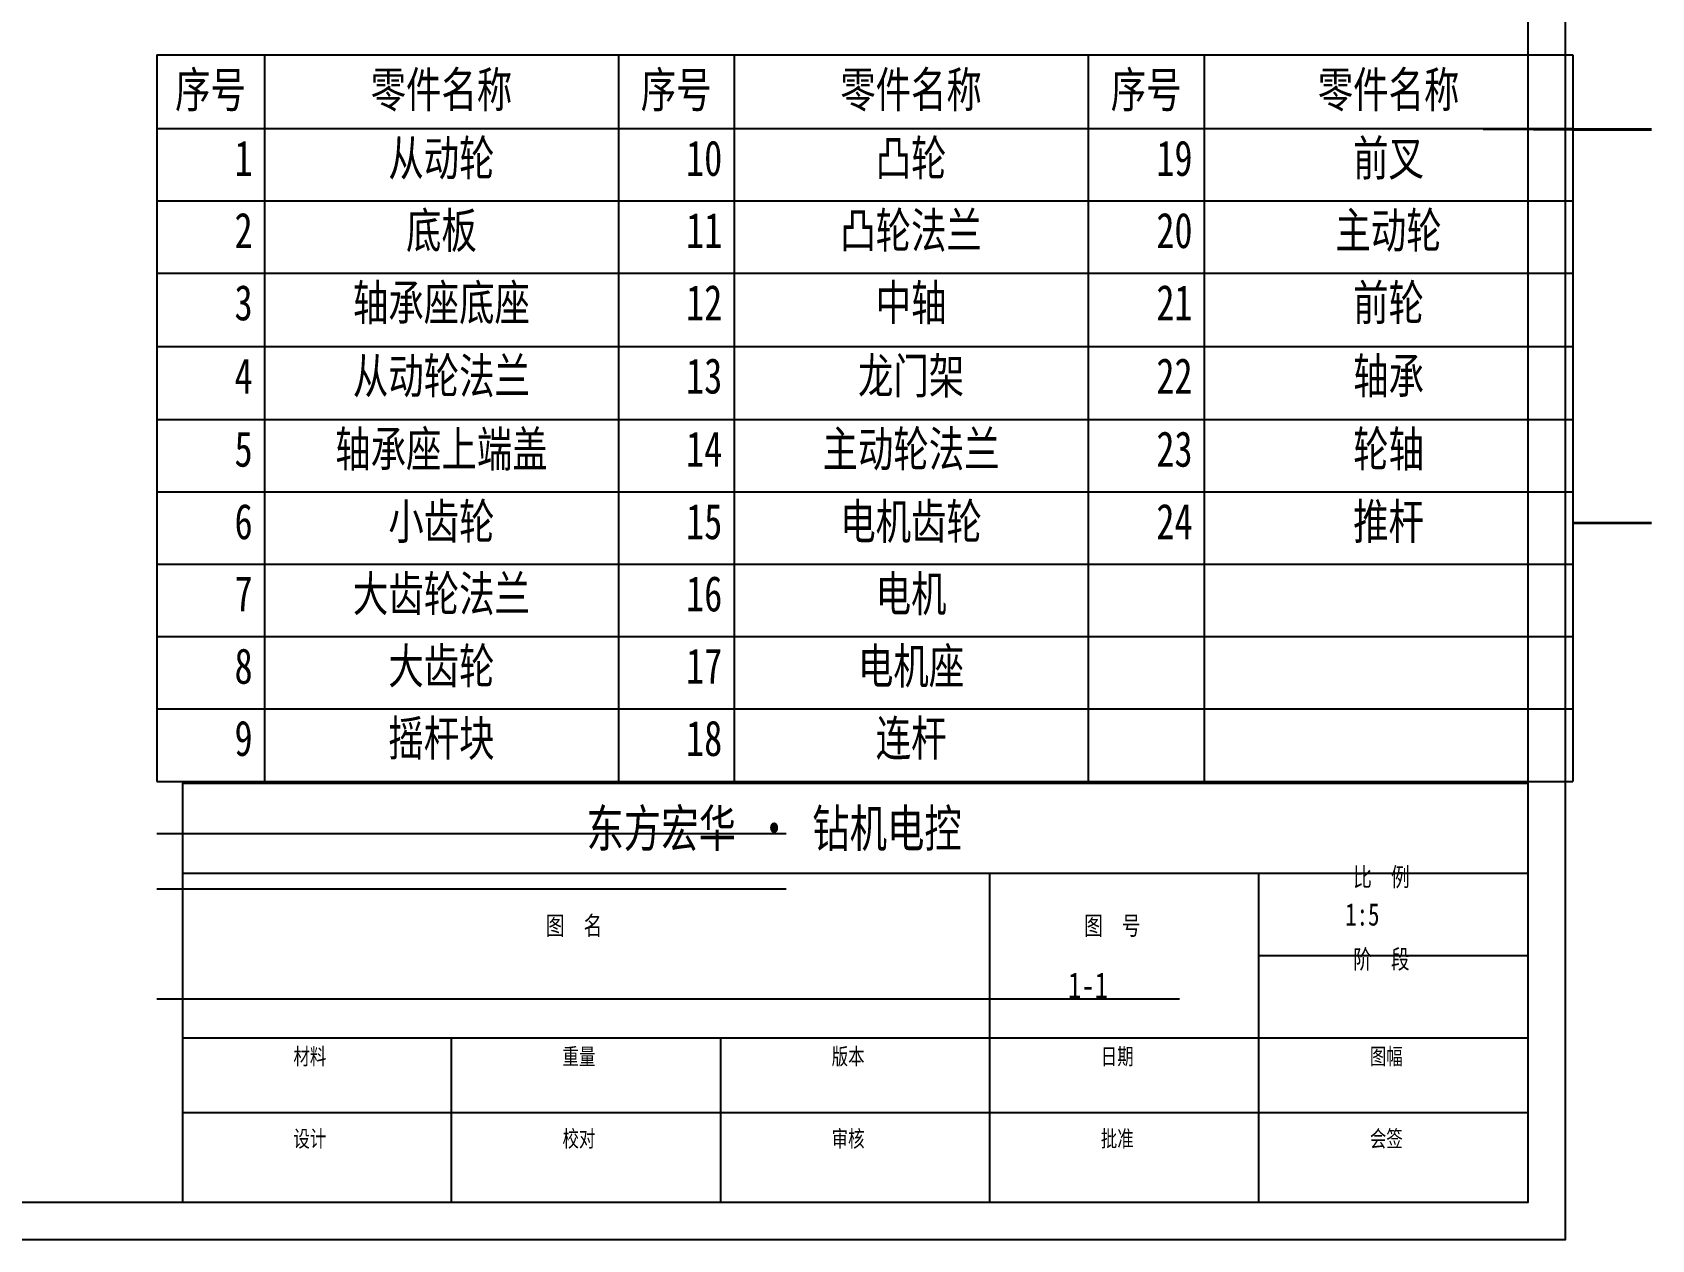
# Model space of a CAD drawing. Header units: millimetres. Extents: x 0 to 420, y 0 to 297.
# Drawn here: x 214.2 to 420, y 7.4 to 160.8 of the extents above; entities that cross this region are included whole.
import ezdxf

# ---------------------------------------------------------------- set-up
doc = ezdxf.new("R2010")
doc.units = ezdxf.units.MM
doc.layers.add('10', color=7, linetype='Continuous')
doc.styles.get("Standard").update_dxf_attribs({"font": 'hyswlongfangsong.ttf'})

# ---------------------------------------------------------------- blocks, each defined once
blk = doc.blocks.new('*T1')
at = {"color": 0, "linetype": 'ByBlock', "lineweight": -2, "transparency": 16777216}
for p, q in [((0, 0), (180, 0)), ((0, 0), (0, -92.33)), ((13.69, 0), (13.69, -92.33)), ((58.69, 0), (58.69, -92.33)), ((73.38, 0), (73.38, -92.33)), ((118.38, 0), (118.38, -92.33)), ((133.15, 0), (133.15, -92.33)), ((180, 0), (180, -92.33)), ((0, -9.38), (180, -9.38)), ((0, -18.56), (180, -18.56)), ((0, -27.74), (180, -27.74)), ((0, -37.05), (180, -37.05)), ((0, -46.34), (180, -46.34)), ((0, -55.55), (180, -55.55)), ((0, -64.73), (180, -64.73)), ((0, -73.92), (180, -73.92)), ((0, -83.1), (180, -83.1)), ((0, -92.33), (180, -92.33))]:
    blk.add_line(p, q, dxfattribs=at)
at = {"color": 0, "transparency": 16777216, "char_height": 4.5}
for s, insert, width, attachment_point in [('序号', (6.84, -4.69), 10.6874, 5), ('零件名称', (36.19, -4.69), 42, 5), ('序号', (66.03, -4.69), 11.6931, 5), ('零件名称', (95.88, -4.69), 42, 5), ('序号', (125.76, -4.69), 11.766, 5), ('零件名称', (156.57, -4.69), 43.8535, 5), ('从动轮', (36.19, -10.88), 42, 2), ('凸轮', (95.88, -10.88), 42, 2), ('前叉', (156.57, -10.88), 43.8535, 2), ('1', (12.19, -10.88), 10.6874, 3), ('10', (71.88, -10.88), 11.6931, 3), ('19', (131.65, -10.88), 11.766, 3), ('2', (12.19, -20.06), 10.6874, 3), ('底板', (36.19, -20.06), 42, 2), ('11', (71.88, -20.06), 11.6931, 3), ('凸轮法兰', (95.88, -20.06), 42, 2), ('20', (131.65, -20.06), 11.766, 3), ('主动轮', (156.57, -20.06), 43.8535, 2), ('轴承座底座', (36.19, -29.24), 42, 2), ('中轴', (95.88, -29.24), 42, 2), ('前轮', (156.57, -29.24), 43.8535, 2), ('3', (12.19, -29.24), 10.6874, 3), ('12', (71.88, -29.24), 11.6931, 3), ('21', (131.65, -29.24), 11.766, 3), ('4', (12.19, -38.55), 10.6874, 3), ('从动轮法兰', (36.19, -38.55), 42, 2), ('13', (71.88, -38.55), 11.6931, 3), ('龙门架', (95.88, -38.55), 42, 2), ('22', (131.65, -38.55), 11.766, 3), ('轴承', (156.57, -38.55), 43.8535, 2), ('轴承座上端盖', (36.19, -47.84), 42, 2), ('主动轮法兰', (95.88, -47.84), 42, 2), ('轮轴', (156.57, -47.84), 43.8535, 2), ('5', (12.19, -47.84), 10.6874, 3), ('14', (71.88, -47.84), 11.6931, 3), ('23', (131.65, -47.84), 11.766, 3), ('6', (12.19, -57.05), 10.6874, 3), ('小齿轮', (36.19, -57.05), 42, 2), ('15', (71.88, -57.05), 11.6931, 3), ('电机齿轮', (95.88, -57.05), 42, 2), ('24', (131.65, -57.05), 11.766, 3), ('推杆', (156.57, -57.05), 43.8535, 2), ('大齿轮法兰', (36.19, -66.23), 42, 2), ('电机', (95.88, -66.23), 42, 2), ('7', (12.19, -66.23), 10.6874, 3), ('16', (71.88, -66.23), 11.6931, 3), ('8', (12.19, -75.42), 10.6874, 3), ('大齿轮', (36.19, -75.42), 42, 2), ('17', (71.88, -75.42), 11.6931, 3), ('电机座', (95.88, -75.42), 42, 2), ('摇杆块', (36.19, -84.6), 42, 2), ('连杆', (95.88, -84.6), 42, 2), ('9', (12.19, -84.6), 10.6874, 3), ('18', (71.88, -84.6), 11.6931, 3)]:
    blk.add_mtext(s, dxfattribs=dict(at, insert=insert, width=width, attachment_point=attachment_point))
blk = doc.blocks.new('HH_FRAME_A3')
at = {"layer": 'HH_TITLE'}
for p, q in [((415, 143.5), (415, 155.5)), ((409, 149.5), (421, 149.5)), ((235, 50), (415, 50)), ((343, 28), (343, 50)), ((379, 28), (379, 50)), ((379, 39), (415, 39)), ((235, 28), (415, 28)), ((271, 18), (271, 28)), ((307, 18), (307, 28)), ((343, 18), (343, 28)), ((379, 18), (379, 28)), ((235, 18), (415, 18)), ((271, 6), (271, 18)), ((307, 6), (307, 18)), ((343, 6), (343, 18)), ((379, 6), (379, 18)), ((204, 6), (216, 6))]:
    blk.add_line(p, q, dxfattribs=at)
for points in [[(0, 1), (420, 1), (420, 298), (0, 298)], [(25, 6), (415, 6), (415, 293), (25, 293)], [(235, 6), (415, 6), (415, 62), (235, 62)]]:
    blk.add_lwpolyline(points, close=True, dxfattribs=at)
for s, height, p in [('东方宏华 · 钻机电控', 5, (289.04, 53.5)), ('比  例', 2.5, (391.61, 48.25)), ('图  名', 2.5, (283.61, 41.75)), ('图  号', 2.5, (355.61, 41.75)), ('阶  段', 2.5, (391.61, 37.25)), ('材料', 2.2, (249.84, 24.4)), ('重量', 2.2, (285.84, 24.4)), ('版本', 2.2, (321.84, 24.4)), ('日期', 2.2, (357.84, 24.4)), ('图幅', 2.2, (393.84, 24.4)), ('设计', 2.2, (249.84, 13.4)), ('校对', 2.2, (285.84, 13.4)), ('审核', 2.2, (321.84, 13.4)), ('批准', 2.2, (357.84, 13.4)), ('会签', 2.2, (393.84, 13.4))]:
    blk.add_text(s, height=height, dxfattribs=at).set_placement(p)
for tag, p, height in [('SCALE', (390.53, 43), 3), ('TITLE', (278.21, 32.5), 5), ('DWG_NO', (353.45, 33.25), 3.5), ('STAGE', (390.53, 32), 3), ('MATERIAL', (246.96, 19.1), 2.8), ('WEIGHT', (282.96, 19.1), 2.8), ('VERSION', (318.96, 19.1), 2.8), ('DATE', (354.96, 19.1), 2.8), ('SHEET', (390.96, 19.1), 2.8), ('DESIGN', (246.96, 8.1), 2.8), ('CHECKED', (282.96, 8.1), 2.8), ('REVIEWED', (318.96, 8.1), 2.8), ('APPROVED', (354.96, 8.1), 2.8), ('COUNTERSIGN', (390.96, 8.1), 2.8)]:
    blk.add_attdef(tag, p, '', height=height, dxfattribs=at)

msp = doc.modelspace()

# ---------------------------------------------------------------- linework, layer by layer
at = {"color": 7, "linetype": 'Continuous', "lineweight": 35}
for p, q in [((420, 148.5), (405, 148.5)), ((410, 148.5), (420, 148.5)), ((410, 98.5), (420, 98.5))]:
    msp.add_line(p, q, dxfattribs=at)
at = {"layer": '10', "color": 7}
for p, q in [((230, 59), (310, 59)), ((230, 52), (310, 52))]:
    msp.add_line(p, q, dxfattribs=at)
at = {"layer": '10', "color": 7, "lineweight": 25}
msp.add_line((230, 38), (360, 38), dxfattribs=at)

# ---------------------------------------------------------------- block references
at = {"xscale": 0.9501187648456056, "yscale": 0.9501187648456056}
msp.add_blockref('HH_FRAME_A3', (10, 6.46), dxfattribs=at).add_auto_attribs({'DWG_NO': '1-1', 'SCALE': '1:5'})
msp.add_blockref('*T1', (230, 157.97))

doc.saveas('drawing.dxf')
